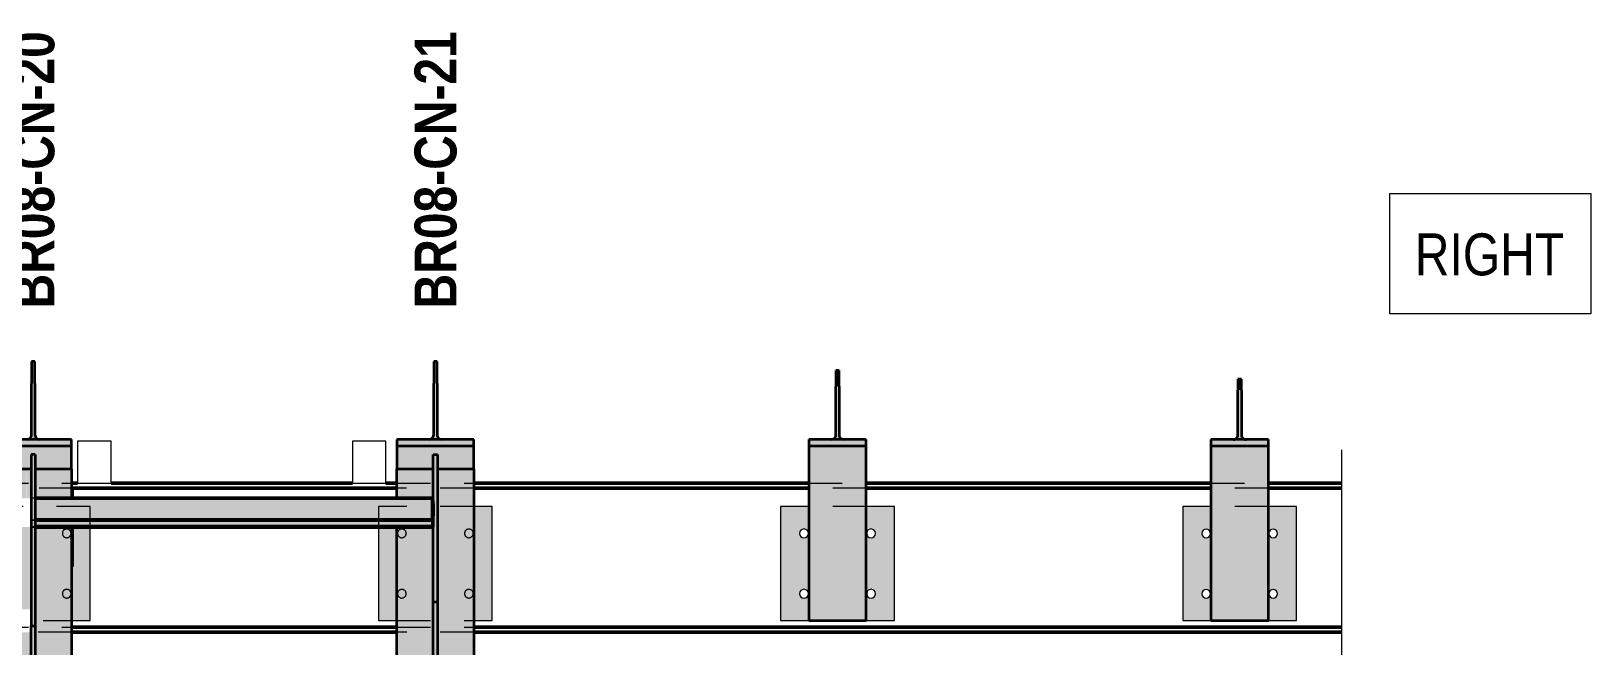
# Model space of a CAD drawing. Header units: metres. Extents: x 305 to 337, y 0 to 1215.
# Drawn here: x 329.555 to 334.209, y 1212.033 to 1213.867 of the extents above; entities that cross this region are included whole.
import ezdxf

# ---------------------------------------------------------------- set-up
doc = ezdxf.new("R2010")
doc.units = ezdxf.units.M
doc.linetypes.add('JacobsDash', pattern=[0.0045, 0.003, -0.0015])
for name, color, linetype, lineweight in [('A-DETL', 7, 'Continuous', 13), ('A-DETL-GENF', 7, 'Continuous', 9), ('A-GENM', 7, 'Continuous', 35), ('A-GENM-IDEN', 7, 'Continuous', 18), ('A-WALL', 7, 'Continuous', 50), ('A-WALL-HDLN', 7, 'JacobsDash', 18), ('G-ANNO-TEXT', 7, 'Continuous', 9), ('S-BEAM', 7, 'Continuous', 50), ('S-BEAM-HDLN', 7, 'JacobsDash', 18), ('S-FSTN', 7, 'Continuous', 18)]:
    doc.layers.add(name, color=color, linetype=linetype, lineweight=lineweight)
doc.styles.add('Arial Narrow', font='ARIALN.TTF', dxfattribs={"height": 0.125})
doc.styles.add('Arial Narrow_B', font='ARIALNB.TTF', dxfattribs={"height": 0.125})

# ---------------------------------------------------------------- blocks, each defined once
blk = doc.blocks.new('BR08_GEN_POST_0 - 360UB_BASE-TRANS-8745825-DRG-2873231 - NORTHERN CANOPY - PLAN')
at = {"layer": 'A-GENM', "true_color": 0xc0c0c0}
for points in [[(0.005, 0.6985), (0.005, 0.7458), (-0.005, 0.7458), (-0.005, 0.6985)], [(0.019, 0.5402), (0.0159, 0.5406), (0.0129, 0.5415), (0.0103, 0.5431), (0.0081, 0.5452), (0.0064, 0.5477), (0.0054, 0.5504), (0.005, 0.5533), (0.005, 0.6985), (-0.005, 0.6985), (-0.0054, 0.5504), (-0.0064, 0.5477), (-0.0081, 0.5452), (-0.0103, 0.5431), (-0.0129, 0.5415), (-0.0159, 0.5406), (-0.019, 0.5402)], [(0.086, 0.5209), (0.086, 0.5402), (-0.086, 0.5402), (-0.086, 0.5209)], [(0.086, 0), (0.086, 0.5209), (-0.086, 0.5209), (-0.086, 0), (0.0159, 0)]]:
    blk.add_hatch(color=9, dxfattribs=at).paths.add_polyline_path(points)
at = {"layer": 'A-GENM'}
for p, q in [((0.005, 0.7462), (-0.005, 0.7462)), ((-0.005, 0.7462), (-0.005, 0.6985)), ((0.005, 0.6985), (0.005, 0.7462)), ((-0.005, 0.5533), (-0.005, 0.6985)), ((0.005, 0.6985), (0.005, 0.5533)), ((-0.019, 0.5402), (-0.086, 0.5402)), ((-0.086, 0.5402), (-0.086, 0.5209)), ((-0.086, 0.5209), (0.086, 0.5209)), ((-0.086, 0.5209), (-0.086, 0)), ((0.019, 0.5402), (-0.019, 0.5402)), ((0.086, 0.5402), (0.019, 0.5402)), ((0.086, 0.5209), (0.086, 0.5402)), ((0.086, 0), (0.086, 0.5209)), ((-0.086, 0), (0.086, 0))]:
    blk.add_line(p, q, dxfattribs=at)
at = {"layer": 'A-GENM', "flags": 128}
for points in [[(-0.019, 0.5402), (-0.0159, 0.5406), (-0.0129, 0.5415), (-0.0103, 0.5431), (-0.0081, 0.5452), (-0.0064, 0.5477), (-0.0054, 0.5504), (-0.005, 0.5533)], [(0.005, 0.5533), (0.0054, 0.5504), (0.0064, 0.5477), (0.0081, 0.5452), (0.0103, 0.5431), (0.0129, 0.5415), (0.0159, 0.5406), (0.019, 0.5402)]]:
    blk.add_lwpolyline(points, dxfattribs=at)
blk = doc.blocks.new('BR08_GEN_POST_0 - 610UB_BASE-V1-DRG-2873231 - NORTHERN CANOPY - PLAN')
at = {"layer": 'A-GENM', "true_color": 0xc0c0c0}
for points in [[(0.005, 0.7066), (0.005, 0.7721), (-0.005, 0.7721), (-0.005, 0.7066)], [(0.019, 0.5402), (0.0137, 0.5413), (0.0129, 0.5416), (0.0103, 0.5432), (0.0081, 0.5453), (0.0064, 0.5478), (0.0054, 0.5506), (0.005, 0.5536), (0.005, 0.7066), (-0.005, 0.7066), (-0.0054, 0.5506), (-0.0064, 0.5478), (-0.0081, 0.5453), (-0.0103, 0.5432), (-0.0129, 0.5416), (-0.0159, 0.5406), (-0.019, 0.5402), (0.0137, 0.5402)], [(0.1145, 0.5209), (0.1145, 0.5402), (-0.1145, 0.5402), (-0.1145, 0.5209), (0.0137, 0.5209)], [(0.1145, 0.4511), (0.1145, 0.5209), (-0.1145, 0.5209), (-0.1145, 0.4511), (-0.0113, 0.4517), (-0.0064, 0.453), (-0.006, 0.4536), (-0.006, 0.4954), (0.006, 0.4954), (0.0064, 0.453), (0.0091, 0.4521), (0.0169, 0.4512), (0.02, 0.4511)]]:
    blk.add_hatch(color=9, dxfattribs=at).paths.add_polyline_path(points)
at = {"layer": 'A-GENM'}
for p, q in [((0.005, 0.7724), (-0.005, 0.7724)), ((-0.005, 0.7724), (-0.005, 0.7066)), ((0.005, 0.7066), (0.005, 0.7724)), ((-0.005, 0.5536), (-0.005, 0.7066)), ((0.005, 0.7066), (0.005, 0.5536)), ((-0.019, 0.5402), (-0.1145, 0.5402)), ((-0.1145, 0.5402), (-0.1145, 0.5209)), ((-0.1145, 0.5209), (0.1145, 0.5209)), ((-0.1145, 0.5209), (-0.1145, 0.4511)), ((0.019, 0.5402), (-0.019, 0.5402)), ((0.1145, 0.5402), (0.019, 0.5402)), ((0.1145, 0.5209), (0.1145, 0.5402)), ((0.1145, 0.4511), (0.1145, 0.5209))]:
    blk.add_line(p, q, dxfattribs=at)
at = {"layer": 'A-GENM', "flags": 128}
for points in [[(-0.019, 0.5402), (-0.0159, 0.5406), (-0.0129, 0.5416), (-0.0103, 0.5432), (-0.0081, 0.5453), (-0.0064, 0.5478), (-0.0054, 0.5506), (-0.005, 0.5536)], [(0.005, 0.5536), (0.0054, 0.5506), (0.0064, 0.5478), (0.0081, 0.5453), (0.0103, 0.5432), (0.0129, 0.5416), (0.0159, 0.5406), (0.019, 0.5402)]]:
    blk.add_lwpolyline(points, dxfattribs=at)
blk = doc.blocks.new('BR08_GEN_POST_0 - 610UB_BASE-V2-DRG-2873231 - NORTHERN CANOPY - PLAN')
at = {"layer": 'A-GENM', "true_color": 0xc0c0c0}
for points in [[(0.005, 0.7066), (0.005, 0.7721), (-0.005, 0.7721), (-0.005, 0.7066)], [(0.019, 0.5402), (0.0159, 0.5406), (0.0114, 0.5425), (0.0103, 0.5432), (0.0081, 0.5453), (0.0064, 0.5478), (0.0054, 0.5506), (0.005, 0.5536), (0.005, 0.7066), (-0.005, 0.7066), (-0.0054, 0.5506), (-0.0064, 0.5478), (-0.0081, 0.5453), (-0.0103, 0.5432), (-0.0129, 0.5416), (-0.0159, 0.5406), (-0.019, 0.5402), (0.0114, 0.5402)], [(0.1145, 0.5209), (0.1145, 0.5402), (-0.1145, 0.5402), (-0.1145, 0.5209), (0.0114, 0.5209)], [(0.02, 0.4511), (0.1145, 0.4511), (0.114, 0.5209), (-0.1145, 0.5209), (-0.1145, 0.4511), (-0.0113, 0.4517), (-0.0064, 0.453), (-0.006, 0.4536), (-0.006, 0.4954), (0.006, 0.4954), (0.0064, 0.453), (0.0091, 0.4521), (0.0169, 0.4512)]]:
    blk.add_hatch(color=9, dxfattribs=at).paths.add_polyline_path(points)
at = {"layer": 'A-GENM'}
for p, q in [((0.005, 0.7724), (-0.005, 0.7724)), ((-0.005, 0.7724), (-0.005, 0.7066)), ((0.005, 0.7066), (0.005, 0.7724)), ((-0.005, 0.5536), (-0.005, 0.7066)), ((0.005, 0.7066), (0.005, 0.5536)), ((-0.019, 0.5402), (-0.1145, 0.5402)), ((-0.1145, 0.5402), (-0.1145, 0.5209)), ((-0.1145, 0.5209), (0.1145, 0.5209)), ((-0.1145, 0.5209), (-0.1145, 0.4511)), ((0.019, 0.5402), (-0.019, 0.5402)), ((0.1145, 0.5402), (0.019, 0.5402)), ((0.1145, 0.5209), (0.1145, 0.5402)), ((0.1145, 0.4511), (0.1145, 0.5209))]:
    blk.add_line(p, q, dxfattribs=at)
at = {"layer": 'A-GENM', "flags": 128}
for points in [[(-0.019, 0.5402), (-0.0159, 0.5406), (-0.0129, 0.5416), (-0.0103, 0.5432), (-0.0081, 0.5453), (-0.0064, 0.5478), (-0.0054, 0.5506), (-0.005, 0.5536)], [(0.005, 0.5536), (0.0054, 0.5506), (0.0064, 0.5478), (0.0081, 0.5453), (0.0103, 0.5432), (0.0129, 0.5416), (0.0159, 0.5406), (0.019, 0.5402)]]:
    blk.add_lwpolyline(points, dxfattribs=at)
blk = doc.blocks.new('BR08_GEN_POST_0 - 360UB_BASE-TRANS-8745829-DRG-2873231 - NORTHERN CANOPY - PLAN')
at = {"layer": 'A-GENM', "true_color": 0xc0c0c0}
for points in [[(0.005, 0.6874), (0.005, 0.7201), (-0.005, 0.7201), (-0.005, 0.6874)], [(0.019, 0.5402), (0.0159, 0.5406), (0.0129, 0.5415), (0.0103, 0.543), (0.0081, 0.5451), (0.0064, 0.5475), (0.0054, 0.5502), (0.005, 0.5531), (0.005, 0.6874), (-0.005, 0.6874), (-0.0054, 0.5502), (-0.0064, 0.5475), (-0.0081, 0.5451), (-0.0103, 0.543), (-0.0129, 0.5415), (-0.0159, 0.5406), (-0.019, 0.5402), (0.0182, 0.5402)], [(0.086, 0.5209), (0.086, 0.5402), (-0.086, 0.5402), (-0.086, 0.5209), (0.0182, 0.5209)], [(0.086, 0), (0.086, 0.5209), (-0.086, 0.5209), (-0.086, 0), (0.0182, 0)]]:
    blk.add_hatch(color=9, dxfattribs=at).paths.add_polyline_path(points)
at = {"layer": 'A-GENM'}
for p, q in [((0.005, 0.7203), (-0.005, 0.7203)), ((-0.005, 0.7203), (-0.005, 0.6874)), ((0.005, 0.6874), (0.005, 0.7203)), ((-0.005, 0.5531), (-0.005, 0.6874)), ((0.005, 0.6874), (0.005, 0.5531)), ((-0.019, 0.5402), (-0.086, 0.5402)), ((-0.086, 0.5402), (-0.086, 0.5209)), ((-0.086, 0.5209), (0.086, 0.5209)), ((-0.086, 0.5209), (-0.086, 0)), ((0.019, 0.5402), (-0.019, 0.5402)), ((0.086, 0.5402), (0.019, 0.5402)), ((0.086, 0.5209), (0.086, 0.5402)), ((0.086, 0), (0.086, 0.5209)), ((-0.086, 0), (0.086, 0))]:
    blk.add_line(p, q, dxfattribs=at)
at = {"layer": 'A-GENM', "flags": 128}
for points in [[(-0.019, 0.5402), (-0.0159, 0.5406), (-0.0129, 0.5415), (-0.0103, 0.543), (-0.0081, 0.5451), (-0.0064, 0.5475), (-0.0054, 0.5502), (-0.005, 0.5531)], [(0.005, 0.5531), (0.0054, 0.5502), (0.0064, 0.5475), (0.0081, 0.5451), (0.0103, 0.543), (0.0129, 0.5415), (0.0159, 0.5406), (0.019, 0.5402)]]:
    blk.add_lwpolyline(points, dxfattribs=at)
blk = doc.blocks.new('BR08_CABLE_TRAY - NORTH-8061501-DRG-2873231 - NORTHERN CANOPY - PLAN')
at = {"layer": 'A-GENM', "true_color": 0xc0c0c0}
h = blk.add_hatch(color=9, dxfattribs=at)
h.paths.add_polyline_path([(329.6779, 1212.2715), (329.6779, 1212.3876), (329.6755, 1212.3876), (329.6755, 1212.2715)])
h.paths.add_polyline_path([(329.6755, 1212.4733), (329.678, 1212.4733), (329.678, 1212.5064), (329.6755, 1212.5064), (329.6755, 1212.4766)])
for points in [[(329.678, 1212.4733), (329.6785, 1212.4733), (329.678, 1212.4766)], [(329.6785, 1212.2695), (329.6779, 1212.2715), (329.6755, 1212.2715), (329.6755, 1212.2695)]]:
    blk.add_hatch(color=9, dxfattribs=at).paths.add_polyline_path(points)
at = {"layer": 'A-GENM'}
for p, q in [((329.6755, 1212.5064), (329.678, 1212.5064)), ((329.678, 1212.5064), (329.678, 1212.4733)), ((329.6786, 1212.5044), (329.678, 1212.5062)), ((329.6785, 1212.4733), (329.6786, 1212.5044)), ((329.6779, 1212.3876), (329.6779, 1212.2715)), ((329.6785, 1212.2695), (329.6785, 1212.3876)), ((329.6779, 1212.2715), (329.6755, 1212.2715)), ((329.6755, 1212.2695), (329.6785, 1212.2695)), ((329.6779, 1212.2715), (329.6785, 1212.2695))]:
    blk.add_line(p, q, dxfattribs=at)
blk = doc.blocks.new('BR08_CANOPY_BEAM - TYPE 2-8745646-DRG-2873231 - NORTHERN CANOPY - PLAN')
at = {"layer": 'A-GENM', "true_color": 0xc0c0c0}
for points in [[(329.567, 1212.0923), (329.567, 1212.6041), (329.555, 1212.6041), (329.555, 1212.0923)], [(329.555, 1211.5855), (329.567, 1211.5888), (329.567, 1212.0923), (329.555, 1212.0923), (329.555, 1211.6247)]]:
    blk.add_hatch(color=9, dxfattribs=at).paths.add_polyline_path(points)
h = blk.add_hatch(color=9, dxfattribs=at)
h.paths.add_polyline_path([(329.4465, 1211.5553), (329.541, 1211.5807), (329.541, 1212.073), (329.4465, 1212.073), (329.4465, 1211.6748)])
h.paths.add_polyline_path([(329.4465, 1212.1422), (329.541, 1212.1422), (329.541, 1212.3876), (329.4465, 1212.3876), (329.4465, 1212.2762)])
h.paths.add_polyline_path([(329.541, 1212.4733), (329.541, 1212.5598), (329.4465, 1212.5598), (329.4465, 1212.4733), (329.5177, 1212.4733)])
h = blk.add_hatch(color=9, dxfattribs=at)
h.paths.add_polyline_path([(329.541, 1211.5859), (329.555, 1211.5864), (329.5545, 1212.3876), (329.541, 1212.3876), (329.541, 1212.1422), (329.5533, 1212.1419), (329.5545, 1212.136), (329.554, 1212.073), (329.541, 1212.073), (329.541, 1211.6247)])
h.paths.add_polyline_path([(329.5546, 1212.4733), (329.555, 1212.4733), (329.5546, 1212.5617), (329.5519, 1212.5607), (329.5441, 1212.5599), (329.541, 1212.5598), (329.5412, 1212.4733), (329.5545, 1212.4733)])
h = blk.add_hatch(color=9, dxfattribs=at)
h.paths.add_polyline_path([(329.5674, 1211.588), (329.5758, 1211.5899), (329.581, 1211.5913), (329.581, 1212.3876), (329.567, 1212.3876), (329.567, 1211.588)])
h.paths.add_polyline_path([(329.5703, 1212.4733), (329.581, 1212.4733), (329.581, 1212.5598), (329.5723, 1212.5603), (329.5674, 1212.5617), (329.567, 1212.5612), (329.5674, 1212.4733), (329.5701, 1212.4733)])
h = blk.add_hatch(color=9, dxfattribs=at)
h.paths.add_polyline_path([(329.581, 1211.5913), (329.6755, 1211.6166), (329.6755, 1212.3876), (329.581, 1212.3876), (329.581, 1211.6748)])
h.paths.add_polyline_path([(329.6755, 1212.4733), (329.6755, 1212.5598), (329.581, 1212.5598), (329.581, 1212.4733)])
h = blk.add_hatch(color=9, dxfattribs=at)
h.paths.add_polyline_path([(329.561, 1211.5853), (329.5724, 1211.5883), (329.6755, 1211.616), (329.6755, 1211.6166), (329.5654, 1211.5872)])
h.paths.add_polyline_path([(329.561, 1211.5853), (329.567, 1211.588), (329.567, 1211.5888), (329.561, 1211.5872)])
h = blk.add_hatch(color=9, dxfattribs=at)
h.paths.add_polyline_path([(329.4465, 1211.5546), (329.561, 1211.5853), (329.5536, 1211.5842), (329.541, 1211.5806), (329.4465, 1211.5553)])
h.paths.add_polyline_path([(329.555, 1211.5848), (329.561, 1211.5853), (329.561, 1211.5872), (329.555, 1211.5855)])
h = blk.add_hatch(color=9, dxfattribs=at)
h.paths.add_polyline_path([(329.554, 1211.5863), (329.555, 1211.5855), (329.555, 1211.5864)])
h.paths.add_polyline_path([(329.541, 1211.5806), (329.5546, 1211.5848), (329.554, 1211.5863), (329.5435, 1211.586), (329.541, 1211.5859), (329.541, 1211.5814)])
at = {"layer": 'A-GENM'}
for p, q in [((329.567, 1212.6041), (329.555, 1212.6041)), ((329.555, 1212.6041), (329.555, 1212.0923)), ((329.567, 1212.6041), (329.567, 1212.0923)), ((329.541, 1212.5598), (329.4465, 1212.5598)), ((329.4465, 1212.4733), (329.4465, 1212.5598)), ((329.6755, 1212.5598), (329.581, 1212.5598)), ((329.6755, 1212.5598), (329.6755, 1212.4733)), ((329.4465, 1212.1422), (329.4465, 1212.3876)), ((329.6755, 1212.3876), (329.6755, 1211.6166)), ((329.4465, 1211.5553), (329.4465, 1212.0724)), ((329.555, 1212.0923), (329.567, 1212.0923)), ((329.555, 1211.5855), (329.555, 1212.0923)), ((329.567, 1212.0923), (329.567, 1211.5888)), ((329.581, 1211.5913), (329.6755, 1211.6166)), ((329.6755, 1211.6166), (329.6755, 1211.6159)), ((329.561, 1211.5853), (329.4465, 1211.5546)), ((329.4465, 1211.5553), (329.541, 1211.5806)), ((329.4465, 1211.5546), (329.4465, 1211.5553)), ((329.561, 1211.5872), (329.555, 1211.5855)), ((329.555, 1211.5848), (329.555, 1211.5855)), ((329.567, 1211.5888), (329.561, 1211.5872)), ((329.567, 1211.5888), (329.567, 1211.588))]:
    blk.add_line(p, q, dxfattribs=at)
at = {"layer": 'A-GENM', "flags": 128}
for points in [[(329.555, 1212.5622), (329.5546, 1212.5617), (329.5536, 1212.5612), (329.5519, 1212.5607), (329.5497, 1212.5603), (329.5471, 1212.56), (329.5441, 1212.5599), (329.541, 1212.5598)], [(329.581, 1212.5598), (329.5779, 1212.5599), (329.5749, 1212.56), (329.5723, 1212.5603), (329.5701, 1212.5607), (329.5684, 1212.5612), (329.5674, 1212.5617), (329.567, 1212.5622)], [(329.567, 1211.588), (329.5674, 1211.588), (329.5684, 1211.5882), (329.5701, 1211.5886), (329.5723, 1211.5891), (329.5749, 1211.5897), (329.5779, 1211.5905), (329.581, 1211.5913)], [(329.541, 1211.5806), (329.5441, 1211.5814), (329.5471, 1211.5823), (329.5497, 1211.583), (329.5519, 1211.5837), (329.5536, 1211.5842), (329.5546, 1211.5846), (329.555, 1211.5848)]]:
    blk.add_lwpolyline(points, dxfattribs=at)
blk = doc.blocks.new('BR08_CANOPY_BEAM - TYPE 1-8632461-DRG-2873231 - NORTHERN CANOPY - PLAN')
at = {"layer": 'A-GENM', "true_color": 0xc0c0c0}
for points in [[(330.7669, 1212.1634), (330.7669, 1212.6041), (330.7549, 1212.6041), (330.7549, 1212.1634)], [(330.7409, 1211.9074), (330.7549, 1211.9079), (330.7546, 1212.5617), (330.7519, 1212.5607), (330.7441, 1212.5599), (330.7409, 1212.5598), (330.7413, 1212.4733), (330.7527, 1212.4733), (330.754, 1212.4457), (330.7534, 1212.3876), (330.7409, 1212.3876), (330.7409, 1211.9254)], [(330.7673, 1211.9095), (330.7758, 1211.9115), (330.7809, 1211.9128), (330.7809, 1212.5598), (330.7722, 1212.5603), (330.7673, 1212.5617), (330.7669, 1212.5612), (330.7669, 1211.9095)], [(330.7809, 1211.9128), (330.8754, 1211.9381), (330.8754, 1212.5598), (330.7809, 1212.5598), (330.7809, 1212.0757)], [(330.7549, 1211.9072), (330.7669, 1211.9104), (330.7669, 1212.1634), (330.7549, 1212.1634), (330.7549, 1211.9254)]]:
    blk.add_hatch(color=9, dxfattribs=at).paths.add_polyline_path(points)
h = blk.add_hatch(color=9, dxfattribs=at)
h.paths.add_polyline_path([(330.6464, 1211.8768), (330.7409, 1211.9022), (330.7409, 1212.3876), (330.6464, 1212.3876), (330.6464, 1212.0757)])
h.paths.add_polyline_path([(330.6653, 1212.4733), (330.7409, 1212.4733), (330.7409, 1212.5598), (330.6464, 1212.5598), (330.6464, 1212.4733), (330.659, 1212.4733)])
h = blk.add_hatch(color=9, dxfattribs=at)
h.paths.add_polyline_path([(330.7609, 1211.9068), (330.7685, 1211.9088), (330.8754, 1211.9375), (330.875, 1211.938), (330.7656, 1211.9088)])
h.paths.add_polyline_path([(330.7609, 1211.9068), (330.7669, 1211.9095), (330.7669, 1211.9104), (330.7609, 1211.9088)])
h = blk.add_hatch(color=9, dxfattribs=at)
h.paths.add_polyline_path([(330.6464, 1211.8761), (330.7609, 1211.9068), (330.7536, 1211.9057), (330.7409, 1211.9021), (330.6464, 1211.8768)])
h.paths.add_polyline_path([(330.7549, 1211.9063), (330.7609, 1211.9068), (330.7609, 1211.9088), (330.7549, 1211.9072)])
h = blk.add_hatch(color=9, dxfattribs=at)
h.paths.add_polyline_path([(330.7539, 1211.9079), (330.7549, 1211.9072), (330.7549, 1211.9079)])
h.paths.add_polyline_path([(330.7409, 1211.9021), (330.7545, 1211.9063), (330.7539, 1211.9079), (330.7434, 1211.9075), (330.7409, 1211.9074), (330.7409, 1211.9029)])
at = {"layer": 'A-GENM'}
for p, q in [((330.7549, 1212.6041), (330.7669, 1212.6041)), ((330.7549, 1212.1634), (330.7549, 1212.6041)), ((330.7669, 1212.6041), (330.7669, 1212.1634)), ((330.7409, 1212.5598), (330.6464, 1212.5598)), ((330.6464, 1212.4733), (330.6464, 1212.5598)), ((330.8754, 1212.5598), (330.7809, 1212.5598)), ((330.8754, 1212.5598), (330.8754, 1211.9381)), ((330.6464, 1211.8768), (330.6464, 1212.3876)), ((330.7549, 1211.9072), (330.7549, 1212.1634)), ((330.7669, 1212.1634), (330.7549, 1212.1634)), ((330.7669, 1212.1634), (330.7669, 1211.9104)), ((330.7809, 1211.9128), (330.8754, 1211.9381)), ((330.8754, 1211.9381), (330.8754, 1211.9374)), ((330.7609, 1211.9068), (330.6464, 1211.8761)), ((330.6464, 1211.8768), (330.7409, 1211.9021)), ((330.6464, 1211.8761), (330.6464, 1211.8768)), ((330.7609, 1211.9088), (330.7549, 1211.9072)), ((330.7549, 1211.9063), (330.7549, 1211.9072)), ((330.7669, 1211.9104), (330.7609, 1211.9088)), ((330.7669, 1211.9104), (330.7669, 1211.9095))]:
    blk.add_line(p, q, dxfattribs=at)
at = {"layer": 'A-GENM', "flags": 128}
for points in [[(330.7549, 1212.5622), (330.7546, 1212.5617), (330.7536, 1212.5612), (330.7519, 1212.5607), (330.7497, 1212.5603), (330.747, 1212.56), (330.7441, 1212.5599), (330.7409, 1212.5598)], [(330.7809, 1212.5598), (330.7778, 1212.5599), (330.7749, 1212.56), (330.7722, 1212.5603), (330.77, 1212.5607), (330.7683, 1212.5612), (330.7673, 1212.5617), (330.7669, 1212.5622)], [(330.7409, 1211.9021), (330.7441, 1211.9029), (330.747, 1211.9038), (330.7497, 1211.9045), (330.7519, 1211.9052), (330.7536, 1211.9057), (330.7546, 1211.9061), (330.7549, 1211.9063)], [(330.7669, 1211.9095), (330.7673, 1211.9095), (330.7683, 1211.9097), (330.77, 1211.9101), (330.7722, 1211.9106), (330.7749, 1211.9112), (330.7778, 1211.912), (330.7809, 1211.9128)]]:
    blk.add_lwpolyline(points, dxfattribs=at)
blk = doc.blocks.new('North_Wall - North_Wall-6845343-DRG-2873231 - NORTHERN CANOPY - PLAN')
at = {"layer": 'A-WALL'}
for p, q in [((226.3007, 1236.9491), (226.5174, 1236.9681)), ((226.5188, 1236.9531), (226.3021, 1236.9342)), ((225.1054, 1236.8445), (226.1294, 1236.9341)), ((226.1307, 1236.9192), (225.1067, 1236.8296)), ((223.9384, 1236.7424), (224.934, 1236.8295)), ((224.9353, 1236.8146), (223.9397, 1236.7275)), ((223.6773, 1236.7196), (223.7103, 1236.7225)), ((223.7116, 1236.7075), (222.7474, 1236.6232)), ((222.8604, 1236.6481), (223.5777, 1236.7109)), ((222.743, 1236.6379), (222.7608, 1236.6394)), ((223.9759, 1236.3141), (226.5549, 1236.5397)), ((226.5562, 1236.5248), (223.9772, 1236.2991)), ((226.5562, 1236.5247), (223.9772, 1236.2991)), ((222.7805, 1236.2095), (223.7477, 1236.2941)), ((223.749, 1236.2792), (222.7818, 1236.1945)), ((223.7491, 1236.2791), (222.7818, 1236.1945))]:
    blk.add_line(p, q, dxfattribs=at)
at = {"layer": 'A-WALL-HDLN'}
for p, q in [((226.1295, 1236.9341), (226.3007, 1236.9491)), ((226.302, 1236.9342), (226.1308, 1236.9192)), ((224.9341, 1236.8295), (225.1053, 1236.8445)), ((225.1066, 1236.8296), (224.9354, 1236.8146)), ((223.7103, 1236.7225), (223.9383, 1236.7424)), ((223.9396, 1236.7275), (223.7116, 1236.7075)), ((222.5149, 1236.6179), (222.743, 1236.6378)), ((222.7473, 1236.6232), (202.1924, 1234.8248)), ((223.7478, 1236.2941), (223.9758, 1236.3141)), ((223.9771, 1236.2991), (223.7491, 1236.2791)), ((223.9771, 1236.2991), (223.7491, 1236.2792)), ((221.357, 1236.085), (222.7804, 1236.2095)), ((222.7817, 1236.1945), (221.3583, 1236.07)), ((222.7818, 1236.1945), (221.3584, 1236.0699))]:
    blk.add_line(p, q, dxfattribs=at)
blk = doc.blocks.new('Canopy Post Column Base Plate-4 Hole - 25mm-8762852-DRG-2873231 - NORTHERN CANOPY - PLAN')
at = {"layer": 'S-FSTN', "linetype": 'JacobsDash', "lineweight": 9, "true_color": 0xc0c0c0}
h = blk.add_hatch(color=9, dxfattribs=at)
h.paths.add_polyline_path([(0.17, 0.17), (-0.17, 0.17), (-0.17, 0.1145), (0.17, 0.1145), (0.17, 0.123)])
h.paths.add_polyline_path([(0.17, -0.1145), (-0.1089, -0.1145), (-0.1089, -0.17), (0.17, -0.17)])
at = {"layer": 'S-FSTN'}
for p, q in [((0.17, 0.17), (-0.17, 0.17)), ((-0.17, 0.17), (-0.17, 0.1145)), ((0.17, 0.1145), (0.17, 0.17)), ((0.17, -0.17), (0.17, -0.1145)), ((-0.1089, -0.17), (0.17, -0.17))]:
    blk.add_line(p, q, dxfattribs=at)
at = {"layer": 'S-FSTN', "linetype": 'JacobsDash', "lineweight": 9}
for p, q in [((-0.17, 0.1145), (-0.17, -0.17)), ((0.17, -0.1145), (0.17, 0.1145)), ((-0.17, -0.17), (-0.109, -0.17))]:
    blk.add_line(p, q, dxfattribs=at)
for centre, start, end in [((-0.09, 0.1), 0, 180), ((-0.09, 0.1), 180, 360), ((0.09, 0.1), 0, 180), ((0.09, 0.1), 180, 360), ((-0.09, -0.1), 0, 180), ((0.09, -0.1), 0, 180), ((-0.09, -0.1), 180, 360), ((0.09, -0.1), 180, 360)]:
    blk.add_arc(centre, 0.013, start, end, dxfattribs=at)
blk = doc.blocks.new('Canopy Post Column Base Plate-4 Hole - 25mm-V20-DRG-2873231 - NORTHERN CANOPY - PLAN')
at = {"layer": 'S-FSTN', "linetype": 'JacobsDash', "lineweight": 9, "true_color": 0xc0c0c0}
h = blk.add_hatch(color=9, dxfattribs=at)
h.paths.add_polyline_path([(-0.17, -0.17), (0.1089, -0.17), (0.1089, -0.1175), (-0.0091, -0.1169), (-0.0092, -0.1145), (-0.17, -0.1145), (-0.17, -0.1207)])
h.paths.add_polyline_path([(-0.1364, 0.17), (-0.1364, 0.1145), (-0.0091, 0.1145), (-0.0091, 0.17)])
at = {"layer": 'S-FSTN', "linetype": 'JacobsDash', "lineweight": 9}
for p, q in [((-0.1365, 0.17), (-0.17, 0.17)), ((-0.17, 0.17), (-0.17, -0.1145)), ((0.17, 0.17), (-0.009, 0.17)), ((0.17, -0.17), (0.17, 0.17)), ((0.109, -0.17), (0.17, -0.17))]:
    blk.add_line(p, q, dxfattribs=at)
at = {"layer": 'S-FSTN'}
for p, q in [((-0.009, 0.17), (-0.1364, 0.17)), ((-0.17, -0.1145), (-0.17, -0.17)), ((-0.17, -0.17), (0.1089, -0.17))]:
    blk.add_line(p, q, dxfattribs=at)
at = {"layer": 'S-FSTN', "linetype": 'JacobsDash', "lineweight": 9}
for centre, start, end in [((-0.09, 0.1), 0, 180), ((-0.09, 0.1), 180, 360), ((0.09, 0.1), 0, 180), ((0.09, 0.1), 180, 360), ((-0.09, -0.1), 0, 180), ((0.09, -0.1), 0, 180), ((-0.09, -0.1), 180, 360), ((0.09, -0.1), 180, 360)]:
    blk.add_arc(centre, 0.013, start, end, dxfattribs=at)
blk = doc.blocks.new('Canopy Post Column Base Plate-4 Hole - 25mm-V56-DRG-2873231 - NORTHERN CANOPY - PLAN')
at = {"layer": 'S-FSTN', "linetype": 'JacobsDash', "lineweight": 9, "true_color": 0xc0c0c0}
h = blk.add_hatch(color=9, dxfattribs=at)
h.paths.add_polyline_path([(-0.17, 0.17), (-0.17, -0.17), (-0.086, -0.17), (-0.086, 0.17), (-0.1252, 0.17)])
h.paths.add_polyline_path([(0.086, 0.17), (0.086, -0.17), (0.17, -0.17), (0.17, 0.17), (0.0934, 0.17)])
h.paths.add_polyline_path([(-0.1, 0.103), (-0.0966, 0.1026), (-0.0935, 0.1013), (-0.0908, 0.0992), (-0.0887, 0.0965), (-0.0874, 0.0934), (-0.087, 0.09), (-0.0874, 0.0866), (-0.0887, 0.0835), (-0.0908, 0.0808), (-0.0935, 0.0787), (-0.0966, 0.0774), (-0.1, 0.077), (-0.1034, 0.0774), (-0.1065, 0.0787), (-0.1092, 0.0808), (-0.1113, 0.0835), (-0.1126, 0.0866), (-0.113, 0.09), (-0.1126, 0.0934), (-0.1113, 0.0965), (-0.1092, 0.0992), (-0.1065, 0.1013), (-0.1034, 0.1026)])
h.paths.add_polyline_path([(0.1, 0.103), (0.1034, 0.1026), (0.1065, 0.1013), (0.1092, 0.0992), (0.1113, 0.0965), (0.1126, 0.0934), (0.113, 0.09), (0.1126, 0.0866), (0.1113, 0.0835), (0.1092, 0.0808), (0.1065, 0.0787), (0.1034, 0.0774), (0.1, 0.077), (0.0966, 0.0774), (0.0934, 0.0788), (0.0908, 0.0808), (0.0887, 0.0835), (0.0874, 0.0866), (0.087, 0.09), (0.0874, 0.0934), (0.0887, 0.0965), (0.0908, 0.0992), (0.0935, 0.1013), (0.0966, 0.1026)])
h.paths.add_polyline_path([(-0.1, -0.077), (-0.0966, -0.0774), (-0.0935, -0.0787), (-0.0908, -0.0808), (-0.0887, -0.0835), (-0.0874, -0.0866), (-0.087, -0.09), (-0.0874, -0.0934), (-0.0897, -0.0977), (-0.0908, -0.0992), (-0.0935, -0.1013), (-0.0966, -0.1026), (-0.1, -0.103), (-0.1034, -0.1026), (-0.1065, -0.1013), (-0.1103, -0.0977), (-0.1113, -0.0965), (-0.1126, -0.0934), (-0.113, -0.09), (-0.1126, -0.0866), (-0.1113, -0.0835), (-0.1092, -0.0808), (-0.1065, -0.0787), (-0.1034, -0.0774)])
h.paths.add_polyline_path([(0.1, -0.077), (0.1034, -0.0774), (0.1065, -0.0787), (0.1092, -0.0808), (0.1113, -0.0835), (0.1126, -0.0866), (0.113, -0.09), (0.1126, -0.0934), (0.1113, -0.0965), (0.1092, -0.0992), (0.1065, -0.1013), (0.1034, -0.1026), (0.1, -0.103), (0.0966, -0.1026), (0.0934, -0.1012), (0.0908, -0.0992), (0.0887, -0.0965), (0.0874, -0.0934), (0.087, -0.09), (0.0874, -0.0866), (0.0887, -0.0835), (0.0908, -0.0808), (0.0935, -0.0787), (0.0966, -0.0774)])
at = {"layer": 'S-FSTN'}
for p, q in [((0.17, 0.17), (-0.17, 0.17)), ((-0.17, 0.17), (-0.17, -0.17)), ((0.17, -0.17), (0.17, 0.17)), ((-0.17, -0.17), (-0.086, -0.17)), ((0.086, -0.17), (0.17, -0.17))]:
    blk.add_line(p, q, dxfattribs=at)
at = {"layer": 'S-FSTN', "linetype": 'JacobsDash', "lineweight": 9}
blk.add_line((-0.086, -0.17), (0.086, -0.17), dxfattribs=at)
at = {"layer": 'S-FSTN'}
for centre, start, end in [((-0.1, 0.09), 0, 180), ((0.1, 0.09), 0, 180), ((-0.1, 0.09), 180, 360), ((0.1, 0.09), 180, 360), ((-0.1, -0.09), 0, 180), ((-0.1, -0.09), 180, 360), ((0.1, -0.09), 0, 180), ((0.1, -0.09), 180, 360)]:
    blk.add_arc(centre, 0.013, start, end, dxfattribs=at)
blk = doc.blocks.new('CS_DET_BreakLine_ViewScale - Std Break-8639718-DRG-2873231 - NORTHERN CANOPY - PLAN')
at = {"layer": 'A-DETL-GENF'}
for p, q in [((1.2058, 0.1), (1.1808, 0)), ((1.2558, -0.1), (1.2058, 0.1)), ((1.1808, 0), (-0.1, 0)), ((1.2808, 0), (1.2558, -0.1)), ((2.5615, 0), (1.2808, 0))]:
    blk.add_line(p, q, dxfattribs=at)

msp = doc.modelspace()

# ---------------------------------------------------------------- hatches: boundary and pattern name
at = {"layer": 'S-BEAM', "lineweight": 5, "true_color": 0xc0c0c0}
h = msp.add_hatch(color=9, dxfattribs=at)
h.paths.add_polyline_path([(330.7526378, 1212.4092639), (330.7527499, 1212.4732804), (329.5670008, 1212.4732804), (329.5670008, 1212.4092639), (330.7199558, 1212.4092639)])
h.paths.add_polyline_path([(329.5550008, 1212.4092639), (329.5550008, 1212.4732804), (329.5528093, 1212.4732804), (329.5526972, 1212.4092639)])
at = {"layer": 'S-BEAM', "true_color": 0xc0c0c0}
msp.add_hatch(color=9, dxfattribs=at).paths.add_polyline_path([(330.753863, 1212.3876015), (330.7539751, 1212.451618), (330.7527499, 1212.4732804), (330.752818, 1212.4659848), (330.7538863, 1212.4470952), (330.7537846, 1212.3889879)])
at = {"layer": 'S-BEAM', "lineweight": 5, "true_color": 0xc0c0c0}
h = msp.add_hatch(color=9, dxfattribs=at)
h.paths.add_polyline_path([(330.7537846, 1212.3889879), (330.7538863, 1212.4470952), (330.7527849, 1212.4470952), (330.7526378, 1212.4078775), (329.5670008, 1212.4078775), (329.5670008, 1212.3889879), (330.752818, 1212.3889879)])
h.paths.add_polyline_path([(329.5550008, 1212.3889879), (329.5550008, 1212.4078775), (329.5538771, 1212.4078775), (329.553844, 1212.3889879)])
msp.add_hatch(color=9, dxfattribs=at).paths.add_polyline_path([(330.7537846, 1212.4470952), (330.753863, 1212.447508), (330.752818, 1212.4659848), (330.752818, 1212.4470952)])
h = msp.add_hatch(color=9, dxfattribs=at)
h.paths.add_polyline_path([(330.7527162, 1212.4078775), (330.7526378, 1212.4092639), (329.5670008, 1212.4092639), (329.5670008, 1212.4078775), (330.7199558, 1212.4078775)])
h.paths.add_polyline_path([(329.5550008, 1212.4078775), (329.5550008, 1212.4092639), (329.5526972, 1212.4092639), (329.5527756, 1212.4078775)])
h = msp.add_hatch(color=9, dxfattribs=at)
h.paths.add_polyline_path([(330.753863, 1212.3876015), (330.7537846, 1212.3889879), (329.5670008, 1212.3889879), (329.5670008, 1212.3876015), (330.7199558, 1212.3876015)])
h.paths.add_polyline_path([(329.5550008, 1212.3876015), (329.5550008, 1212.3889879), (329.553844, 1212.3889879), (329.5539224, 1212.3876015)])

# ---------------------------------------------------------------- linework, layer by layer
at = {"layer": 'A-DETL', "lineweight": 9}
for p, q in [((329.7933386, 1212.64357), (329.6933386, 1212.6435494)), ((329.6933386, 1212.6435494), (329.6933642, 1212.5185494)), ((329.7934536, 1212.51857), (329.7933386, 1212.64357)), ((329.7933642, 1212.51857), (329.7933386, 1212.64357)), ((330.6133385, 1212.6437384), (330.5133385, 1212.6437179)), ((330.6133385, 1212.6437384), (330.5133385, 1212.6437179)), ((330.5133385, 1212.6437179), (330.5133642, 1212.5187179)), ((330.5133385, 1212.6437179), (330.5134535, 1212.5187179)), ((330.6133642, 1212.5187384), (330.6133385, 1212.6437384)), ((330.6134535, 1212.5187384), (330.6133385, 1212.6437384)), ((329.6933642, 1212.5185494), (329.7933642, 1212.51857)), ((330.5133642, 1212.5187179), (330.6133642, 1212.5187384)), ((330.5134535, 1212.5187179), (330.6134535, 1212.5187384))]:
    msp.add_line(p, q, dxfattribs=at)
at = {"layer": 'G-ANNO-TEXT', "lineweight": 18, "flags": 128}
msp.add_lwpolyline([(333.6085399, 1213.3821292), (334.2085399, 1213.3821292), (334.2085399, 1213.0236292), (333.6085399, 1213.0236292)], close=True, dxfattribs=at)
at = {"layer": 'S-BEAM'}
for p, q in [((330.7527499, 1212.4732804), (329.5670008, 1212.4732804)), ((330.7527499, 1212.4732804), (330.7526378, 1212.4092639)), ((330.752704, 1212.4470952), (330.7538863, 1212.4470952)), ((330.7527165, 1212.4080254), (330.752818, 1212.4659848)), ((330.7539751, 1212.451618), (330.7527973, 1212.4724425)), ((330.7528654, 1212.4651469), (330.7538863, 1212.4470952)), ((330.7538863, 1212.4470952), (330.7537846, 1212.3889879)), ((330.7538632, 1212.3877494), (330.7539751, 1212.451618)), ((329.5670008, 1212.4092639), (330.7526378, 1212.4092639)), ((329.5670008, 1212.4078775), (330.7527162, 1212.4078775)), ((329.5670008, 1212.3889879), (330.7537846, 1212.3889879)), ((329.5670008, 1212.3876015), (330.753863, 1212.3876015)), ((330.7526378, 1212.4092639), (330.7527162, 1212.4078775)), ((330.7537846, 1212.3889879), (330.753863, 1212.3876015))]:
    msp.add_line(p, q, dxfattribs=at)
at = {"layer": 'S-BEAM-HDLN'}
for p, q in [((329.5669512, 1212.4732804), (329.5550504, 1212.4732804)), ((329.5550504, 1212.4092639), (329.5669512, 1212.4092639)), ((329.5550504, 1212.4078775), (329.5669512, 1212.4078775)), ((329.5550504, 1212.3889879), (329.5669512, 1212.3889879)), ((329.5550504, 1212.3876015), (329.5669512, 1212.3876015))]:
    msp.add_line(p, q, dxfattribs=at)

# ---------------------------------------------------------------- block references
at = {"layer": 'A-DETL-GENF', "rotation": 90.00000000000408}
msp.add_blockref('CS_DET_BreakLine_ViewScale - Std Break-8639718-DRG-2873231 - NORTHERN CANOPY - PLAN', (333.4643495, 1210.0562268), dxfattribs=at)
at = {"layer": 'A-GENM'}
for name, p in [('BR08_GEN_POST_0 - 610UB_BASE-V2-DRG-2873231 - NORTHERN CANOPY - PLAN', (329.5610008, 1212.1086668)), ('BR08_GEN_POST_0 - 610UB_BASE-V1-DRG-2873231 - NORTHERN CANOPY - PLAN', (330.7609414, 1212.1086668)), ('BR08_GEN_POST_0 - 360UB_BASE-TRANS-8745825-DRG-2873231 - NORTHERN CANOPY - PLAN', (331.9608819, 1212.1086668)), ('BR08_GEN_POST_0 - 360UB_BASE-TRANS-8745829-DRG-2873231 - NORTHERN CANOPY - PLAN', (333.1608225, 1212.1085053)), ('BR08_CANOPY_BEAM - TYPE 2-8745646-DRG-2873231 - NORTHERN CANOPY - PLAN', (0, 0)), ('BR08_CANOPY_BEAM - TYPE 1-8632461-DRG-2873231 - NORTHERN CANOPY - PLAN', (0, 0)), ('BR08_CABLE_TRAY - NORTH-8061501-DRG-2873231 - NORTHERN CANOPY - PLAN', (0, 0))]:
    msp.add_blockref(name, p, dxfattribs=at)
at = {"layer": 'A-WALL-HDLN', "rotation": 355.0000000000001}
msp.add_blockref('North_Wall - North_Wall-6845343-DRG-2873231 - NORTHERN CANOPY - PLAN', (0, 0), dxfattribs=at)
at = {"layer": 'S-FSTN', "linetype": 'JacobsDash', "lineweight": 9}
for name, p, rotation in [('Canopy Post Column Base Plate-4 Hole - 25mm-V20-DRG-2873231 - NORTHERN CANOPY - PLAN', (329.5610008, 1212.2786668), 89.99999989490428), ('Canopy Post Column Base Plate-4 Hole - 25mm-8762852-DRG-2873231 - NORTHERN CANOPY - PLAN', (330.7609414, 1212.2786668), 269.9999998949049), ('Canopy Post Column Base Plate-4 Hole - 25mm-V56-DRG-2873231 - NORTHERN CANOPY - PLAN', (331.9608819, 1212.2786668), 180), ('Canopy Post Column Base Plate-4 Hole - 25mm-V56-DRG-2873231 - NORTHERN CANOPY - PLAN', (333.1608225, 1212.2785053), 180)]:
    msp.add_blockref(name, p, dxfattribs=dict(at, rotation=rotation))

# ---------------------------------------------------------------- next in the draw order: texts
at = {"layer": 'A-GENM-IDEN', "lineweight": 9, "char_height": 0.125, "attachment_point": 1, "rotation": 90, "style": 'Arial Narrow_B', "bg_fill": 3, "box_fill_scale": 1, "bg_fill_color": 256, "bg_fill_true_color": 13158600, "bg_fill_transparency": 0}
for s, insert in [('BR08-CN-20', (329.4989511, 1213.0396513)), ('BR08-CN-21', (330.6988917, 1213.0396513))]:
    msp.add_mtext(s, dxfattribs=dict(at, insert=insert))
at = {"layer": 'G-ANNO-TEXT', "lineweight": 18, "insert": (333.6835399, 1213.2634573), "char_height": 0.125, "attachment_point": 1, "style": 'Arial Narrow', "bg_fill": 3, "box_fill_scale": 1, "bg_fill_color": 256, "bg_fill_transparency": 0}
msp.add_mtext('RIGHT', dxfattribs=at)

doc.saveas('drawing.dxf')
